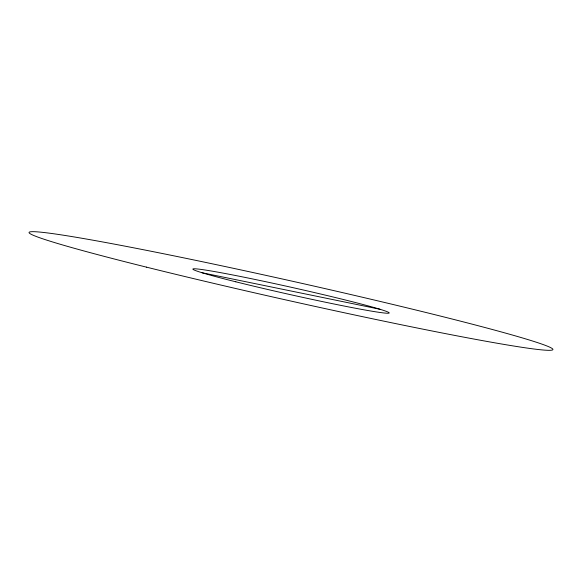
<?xml version="1.0" encoding="UTF-8"?>
<svg xmlns="http://www.w3.org/2000/svg" width="582" height="582" viewBox="0 0 582 582"><rect width="100%" height="100%" fill="white"/><g stroke="black" fill="none" stroke-linecap="round" stroke-linejoin="round"><path stroke-width="0.87" d="M202.078 272.754L379.922 309.246M235.834 281.812A100.635 3.688 12.6 0 0 388.958 313.138A100.635 3.688 12.6 0 0 248.208 278.05A100.635 3.688 12.6 0 0 235.834 281.812M146.417 267.131A268.367 9.836 12.6 0 0 552.427 349.971A268.367 9.836 12.6 0 0 174.156 255.898A268.367 9.836 12.6 0 0 146.417 267.131"/></g></svg>
